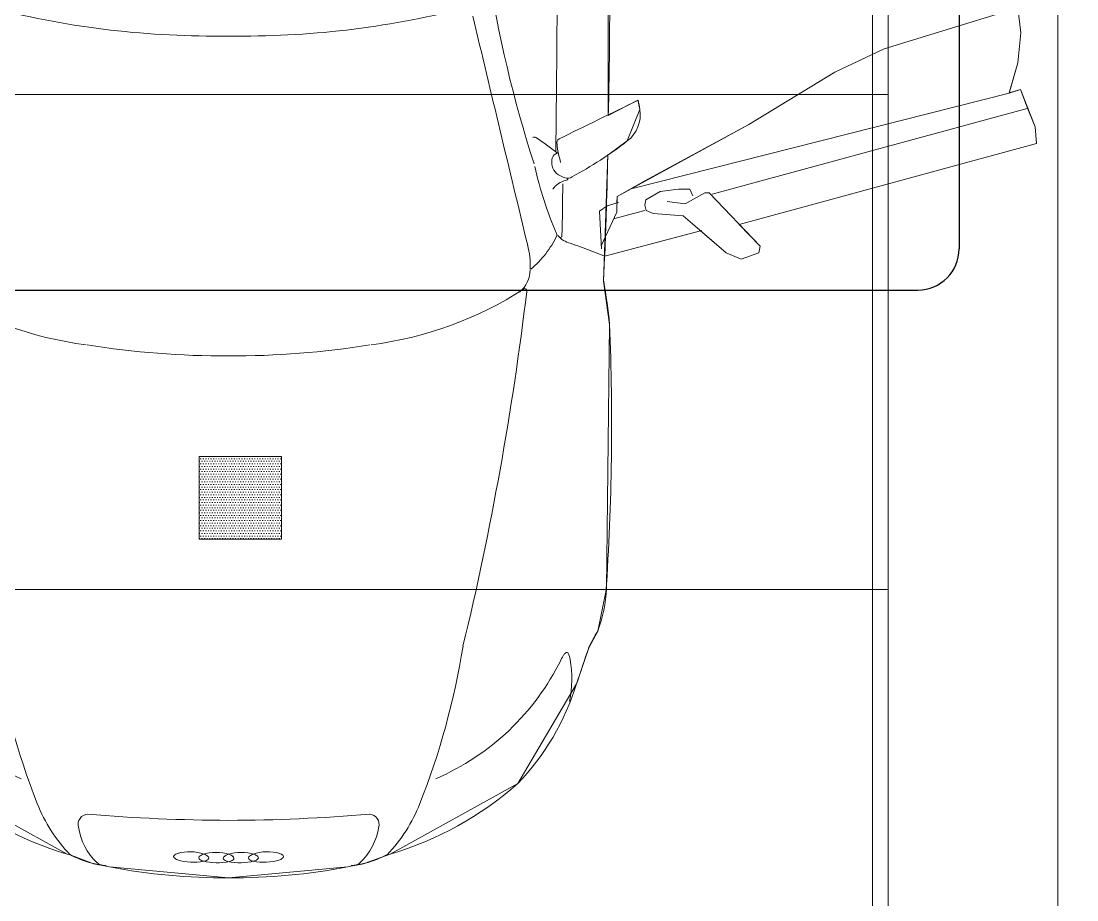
# Model space of a CAD drawing. Extents: x -2050 to 29725, y -1777 to 6820.
# Drawn here: x 4419.2 to 4675.1, y 497.6 to 710.6 of the extents above; entities that cross this region are included whole.
import ezdxf

# ---------------------------------------------------------------- set-up
doc = ezdxf.new("R2010")
doc.units = 0
doc.header["$LTSCALE"] = 25
doc.header["$MEASUREMENT"] = 0
doc.layers.get('0').update_dxf_attribs({"color": 9, "lineweight": 9})
for name, color, linetype, lineweight in [('04', 9, 'Continuous', 9), ('05', 9, 'Continuous', 9), ('06D', 9, 'Continuous', 9), ('DATA YER', 30, 'Continuous', 30)]:
    doc.layers.add(name, color=color, linetype=linetype, lineweight=lineweight)

# ---------------------------------------------------------------- blocks, each defined once
blk = doc.blocks.new('p-audi-highlight_platform')
for p, q in [((150.3, 0), (150.3, 307.6)), ((270.3, 0), (270.3, 307.6)), ((660.6, 3.8), (0, 3.8))]:
    blk.add_line(p, q)
blk.add_lwpolyline([(0, 307.6), (660.6, 307.6), (660.6, 0), (0, 0)], close=True)
blk = doc.blocks.new('p-arac alti')
h = blk.add_hatch()
h.set_pattern_fill('DOTS', color=240, scale=10)
h.set_pattern_definition([(0, (-5617.90286, -3149.24885), (0.3125, 0.625), [0, -0.625])])
h.paths.add_polyline_path([(-3947.94, -3779.61), (-3927.94, -3779.61), (-3927.94, -3799.61), (-3947.94, -3799.61)])
at = {"color": 240}
blk.add_lwpolyline([(-3947.94, -3779.61), (-3927.94, -3779.61), (-3927.94, -3799.61), (-3947.94, -3799.61)], close=True, dxfattribs=at)
blk = doc.blocks.new('Group-321-1')
at = {"lineweight": 0}
blk.add_lwpolyline([(384781.5515, 69367.9843), (384781.749, 69367.6906), (384781.7549, 69367.6863), (384781.7923, 69367.6441), (384781.8263, 69367.6169), (384782.0711, 69367.4613), (384782.3403, 69367.353), (384782.3817, 69367.3414), (384782.4453, 69367.3332), (384782.7991, 69367.344), (384783.0363, 69367.4941), (384783.1021, 69367.5581), (384783.1403, 69367.5843), (384783.2058, 69367.6663), (384783.5053, 69368.2326), (384783.5403, 69368.3322), (384783.689, 69368.5997), (384783.7466, 69368.6084), (384783.8084, 69368.6626), (384783.8147, 69368.6844), (384783.7337, 69368.6844), (384784.4562, 69370.087)], dxfattribs=at)
for centre, radius, start, end in [((384743.6698, 69390.211), 45.4809, 331.7595, 333.7383), ((384783.958, 69371.212), 2.1585, 228.5422, 243.7224), ((384786.4545, 69368.1856), 2.9727, 151.9795, 170.7706), ((384745.0919, 69389.0738), 43.565, 332.06542, 333.17925), ((384784.0189, 69371.1807), 2.1585, 241.9337, 257.114), ((384782.8576, 69369.5029), 0.8909, 210.0252, 235.5657), ((384916.0429, 69336.4165), 136.4506, 166.163538, 166.403525), ((384783.6274, 69370.5018), 2.1511, 233.7694, 242.9353), ((384783.546, 69368.7124), 0.00831, 33.6253, 87.4238), ((384783.1387, 69368.4661), 0.4843, 23.7117, 31.2233), ((384783.8241, 69368.5896), 0.2494, 158.9359, 169.3077), ((384783.6023, 69368.6773), 0.0112, 90.8456, 172.7962), ((384788.1969, 69600.0219), 231.379, 268.862115, 268.914511), ((384783.6798, 69368.7118), 0.1377, 339.054, 348.4897), ((384784.4746, 69368.4138), 0.9862, 165.793, 175.74), ((384783.5945, 69368.6292), 0.0386, 138.1193, 198.4851), ((384783.5791, 69368.6408), 0.0194, 78.5769, 133.5088), ((384783.7323, 69368.6871), 0.08, 280.3078, 342.1843), ((384783.6078, 69368.6381), 0.0541, 202.9405, 226.9629), ((384783.5569, 69368.5444), 0.0489, 74.6669, 119.8771), ((384770.8666, 69375.5547), 14.5872, 330.32233, 331.52419), ((384783.5722, 69368.6007), 0.00941, 255.3354, 307.3857), ((384783.5859, 69368.613), 0.0209, 223.7551, 275.5224), ((384783.5672, 69369.5788), 0.9868, 271.1784, 280.4742), ((384783.6345, 69370.4982), 2.1511, 242.7208, 251.8868), ((384774.6241, 69373.2856), 10.0957, 331.54946, 332.26633), ((384783.2251, 69368.5368), 0.196, 330.2214, 347.7863), ((384783.4846, 69368.4866), 0.00659, 318.8847, 4.0158), ((384783.3432, 69368.6743), 0.2415, 282.8545, 307.345), ((384783.5452, 69368.4928), 0.0543, 191.7966, 230.2075), ((384783.4973, 69368.4773), 0.00351, 209.8549, 338.0036), ((384783.2716, 69369.2904), 0.8909, 250.0904, 275.6309), ((384783.3307, 69368.4723), 0.0723, 283.1018, 331.8979), ((384782.3066, 69367.2979), 1.667, 40.7138, 43.7698), ((384777.1322, 69372.6032), 7.5187, 319.30457, 325.96916), ((384783.3602, 69368.3991), 0.00481, 309.7244, 104.7177), ((384782.2148, 69368.7415), 1.3873, 338.4765, 342.8399), ((384782.2012, 69368.2894), 0.6058, 179.0659, 219.4798), ((384778.0913, 69370.7376), 5.9654, 328.91966, 335.17019), ((384783.574, 69367.6511), 1.8423, 162.0199, 174.3284), ((384782.3166, 69368.2853), 0.8221, 201.4762, 226.3392), ((384782.1191, 69367.7954), 0.3803, 174.3105, 196.6697), ((384781.8274, 69367.732), 0.0243, 63.7649, 169.9953), ((384784.0992, 69371.3805), 4.2739, 238.0489, 242.6341), ((384781.9405, 69367.6889), 0.1449, 160.4215, 200.1828), ((384781.3493, 69368.793), 1.8423, 311.3278, 323.6363), ((384781.9367, 69367.8086), 0.2189, 213.4367, 228.8733), ((384781.8626, 69367.7093), 0.0958, 222.8673, 244.0075), ((384782.901, 69367.8424), 0.3521, 312.8289, 329.9815), ((384781.8298, 69367.649), 0.0272, 202.2018, 232.2843), ((384782.6953, 69368.7143), 1.3999, 231.6246, 243.5204), ((384781.9795, 69367.566), 0.00393, 106.148, 191.2356), ((384781.9926, 69367.569), 0.0174, 192.4725, 226.4338), ((384781.9842, 69367.5477), 0.0228, 79.7433, 104.6743), ((384781.9679, 69367.4673), 0.1048, 43.0274, 79.064), ((384784.0734, 69371.3937), 4.2739, 243.022, 247.6072), ((384783.0862, 69367.4874), 0.0949, 118.2722, 126.8391), ((384783.0473, 69367.5626), 0.0102, 71.2598, 124.0185), ((384783.0109, 69367.569), 0.0411, 338.6796, 359.2249), ((384783.048, 69367.5692), 0.00398, 351.8705, 50.8649), ((384783.2896, 69367.3257), 0.2986, 119.996, 129.0494), ((384782.0763, 69367.6572), 0.139, 226.4813, 253.2418), ((384782.0325, 69367.5354), 0.00393, 108.0079, 193.0955), ((384782.0378, 69367.5173), 0.0228, 81.6031, 106.5342), ((384782.0242, 69367.4364), 0.1048, 44.8873, 80.9239), ((384782.6682, 69368.0497), 0.6058, 266.1764, 306.5902), ((384782.7811, 69367.6377), 0.2809, 321.7491, 342.6581), ((384795.1854, 69355.0563), 17.3868, 134.02483, 134.32996), ((384782.0455, 69367.5388), 0.0174, 194.3324, 228.2937), ((384782.1264, 69367.6297), 0.139, 228.3412, 255.1017), ((384782.043, 69367.5459), 0.0229, 252.8528, 277.4764), ((384782.0223, 69367.5184), 0.0302, 24.4378, 42.4802), ((384782.0457, 69367.5282), 0.00493, 273.6822, 33.6822), ((384782.0856, 69367.5071), 0.00493, 90.1141, 210.1141), ((384782.1019, 69367.5147), 0.0229, 206.3199, 230.9435), ((384782.0905, 69367.4822), 0.0302, 81.316, 99.3585), ((384782.1758, 69367.6043), 0.139, 230.5544, 257.315), ((384782.0967, 69367.5174), 0.0229, 254.7126, 279.3362), ((384782.0783, 69367.4086), 0.1048, 44.7323, 80.7688), ((384782.0769, 69367.4892), 0.0302, 26.2976, 44.3401), ((384782.0999, 69367.4998), 0.00493, 275.5421, 35.5421), ((384782.5995, 69367.9217), 0.6112, 289.0571, 315.6122), ((384782.1404, 69367.4796), 0.00493, 91.9739, 211.9739), ((384782.1563, 69367.4877), 0.0229, 208.1798, 232.8034), ((384782.146, 69367.4549), 0.0302, 83.1759, 101.2183), ((384782.2273, 69367.5797), 0.139, 232.4143, 259.1748), ((384782.1491, 69367.4857), 0.0174, 257.3624, 291.3237), ((384782.1362, 69367.3809), 0.1048, 46.5921, 82.6287), ((384782.1361, 69367.4668), 0.0228, 19.1219, 44.053), ((384782.1539, 69367.4731), 0.00393, 292.5606, 17.6483), ((384782.7254, 69368.6988), 1.3999, 242.1358, 254.0316), ((384782.2044, 69367.4602), 0.0174, 259.2223, 293.1836), ((384782.1921, 69367.441), 0.0228, 20.9818, 45.9129), ((384782.2096, 69367.4478), 0.00393, 294.4205, 19.5081), ((384782.4333, 69367.421), 0.0243, 315.6609, 61.8912), ((384782.3323, 69367.4878), 0.1449, 285.4734, 325.2346), ((384782.3147, 69367.695), 0.3803, 288.9864, 311.3457), ((384782.3942, 69367.4364), 0.0958, 241.6486, 262.7889), ((384782.3644, 69367.3745), 0.0272, 253.3718, 283.4544), ((384782.4317, 69367.5545), 0.2189, 256.7829, 272.2195), ((384782.5977, 69368.1411), 0.8221, 259.3169, 284.18)]:
    blk.add_arc(centre, radius, start, end, dxfattribs=at)
blk = doc.blocks.new('Group-323-1')
for p, q in [((384784.0265, 69368.5095), (384784.2703, 69368.527)), ((384784.2703, 69368.527), (384784.4021, 69368.5228)), ((384784.4021, 69368.5228), (384784.7363, 69368.4631)), ((384783.5713, 69368.4048), (384783.609, 69368.4878)), ((384783.609, 69368.4878), (384783.6313, 69368.4913)), ((384783.6313, 69368.4913), (384783.6593, 69368.4854)), ((384783.6449, 69368.4667), (384783.663, 69368.4998)), ((384783.663, 69368.4998), (384783.7403, 69368.5033)), ((384783.7049, 69368.5004), (384784.6228, 69368.2891)), ((384783.7403, 69368.5033), (384784.0265, 69368.5095)), ((384783.5745, 69368.4113), (384783.6449, 69368.4667)), ((384783.7219, 69368.4612), (384783.7131, 69368.4511)), ((384783.7613, 69368.4632), (384783.7219, 69368.4612)), ((384783.8035, 69368.4477), (384783.7613, 69368.4632)), ((384784.7363, 69368.4631), (384784.715, 69368.4056)), ((384783.631, 69368.4558), (384783.7074, 69368.4395)), ((384783.7131, 69368.4511), (384783.7105, 69368.438)), ((384783.7105, 69368.438), (384783.7223, 69368.4231)), ((384783.8281, 69368.4354), (384783.8035, 69368.4477)), ((384783.8271, 69368.4179), (384783.8281, 69368.4354)), ((384783.7223, 69368.4231), (384783.784, 69368.3851)), ((384783.8016, 69368.4089), (384783.766, 69368.4339)), ((384783.8561, 69368.4106), (384783.8016, 69368.4089)), ((384783.8654, 69368.406), (384783.8561, 69368.4106)), ((384783.8082, 69368.3333), (384783.5708, 69368.3847)), ((384783.784, 69368.3851), (384783.7954, 69368.3578)), ((384783.9165, 69368.2343), (384783.8654, 69368.406)), ((384783.871, 69368.4001), (384784.645, 69368.2361)), ((384784.715, 69368.4056), (384784.6751, 69368.3445)), ((384783.7954, 69368.3578), (384783.8361, 69368.258)), ((384784.6751, 69368.3445), (384784.6231, 69368.2893)), ((384784.626, 69368.1499), (384783.8955, 69368.3044)), ((384784.6228, 69368.2891), (384784.5969, 69368.2948)), ((384784.6231, 69368.2893), (384784.6514, 69368.2844)), ((384784.6514, 69368.2844), (384784.6458, 69368.2359)), ((384783.8361, 69368.258), (384783.8613, 69368.2275)), ((384783.9062, 69368.2214), (384783.9165, 69368.2343)), ((384784.6458, 69368.2359), (384784.642, 69368.1874)), ((384783.8613, 69368.2275), (384783.9062, 69368.2214)), ((384784.642, 69368.1874), (384784.626, 69368.1499))]:
    blk.add_line(p, q)
blk.add_lwpolyline([(384783.6295, 69368.491), (384783.6556, 69368.4862), (384783.663, 69368.4998), (384784.0265, 69368.5095), (384784.2703, 69368.527), (384784.4021, 69368.5228), (384784.7363, 69368.4631), (384784.715, 69368.4056), (384784.6751, 69368.3445), (384784.6228, 69368.2891), (384784.6514, 69368.2844), (384784.642, 69368.1874), (384784.626, 69368.1499), (384783.8955, 69368.3044), (384783.9165, 69368.2343), (384783.9062, 69368.2214), (384783.8613, 69368.2275), (384783.8361, 69368.258), (384783.8051, 69368.334), (384783.5708, 69368.3847)], close=True)
blk = doc.blocks.new('p-audi_arac')
at = {"layer": '06D', "lineweight": 0, "flags": 128}
blk.add_lwpolyline([(695.6, 0.8), (-4.4, 0.8), (-4.4, 400.8), (695.6, 400.8)], close=True, dxfattribs=at)
at = {"layer": '04', "xscale": 100, "yscale": 100, "zscale": 100, "rotation": 117.1763778173342}
for name in ['Group-321-1', 'Group-323-1']:
    blk.add_blockref(name, (23745751.03, -31061967.79), dxfattribs=at)

msp = doc.modelspace()

# ---------------------------------------------------------------- linework, layer by layer
at = {"layer": 'DATA YER'}
for p, q in [((4646.57, 1093.8), (4646.57, 655.39)), ((3392.24, 645.39), (4636.57, 645.39))]:
    msp.add_line(p, q, dxfattribs=at)
msp.add_arc((4636.57, 655.39), 10, 270, 0, dxfattribs=at)

# ---------------------------------------------------------------- block references
msp.add_blockref('p-arac alti', (8410.27, 4384.61))
at = {"layer": '04', "rotation": 270}
msp.add_blockref('p-audi_arac', (4269.71, 1094.12), dxfattribs=at)
at = {"layer": '05', "rotation": 90}
msp.add_blockref('p-audi-highlight_platform', (4629.38, 422.51), dxfattribs=at)

doc.saveas('drawing.dxf')
